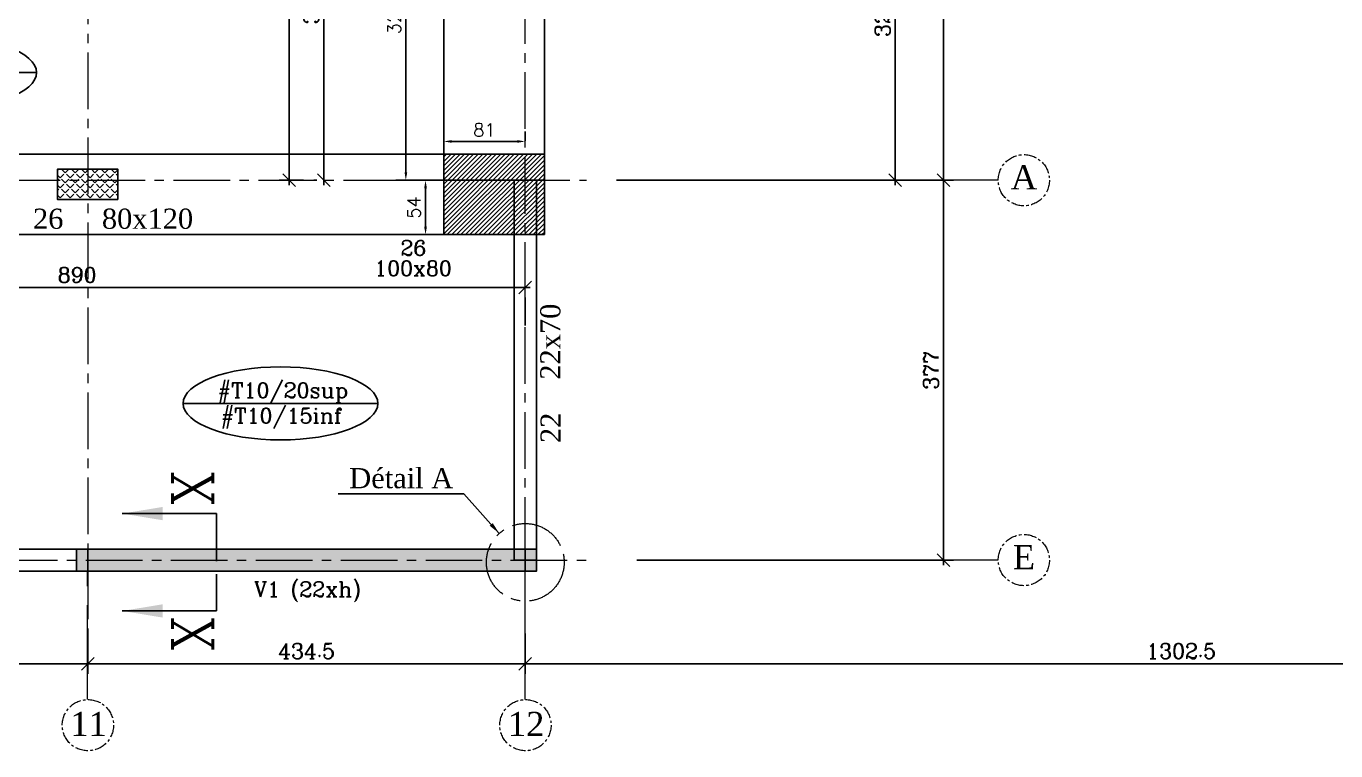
# Model space of a CAD drawing. Header units: millimetres. Extents: x -12479 to 5276, y -30 to 40263.
# Drawn here: x -2666 to -1366, y 31679 to 32398 of the extents above; entities that cross this region are included whole.
import ezdxf
from ezdxf.enums import TextEntityAlignment as Align

# ---------------------------------------------------------------- set-up
doc = ezdxf.new("R2010")
doc.units = ezdxf.units.MM
doc.linetypes.add('AXES', pattern=[2, 1.25, -0.25, 0.25, -0.25])
doc.linetypes.add('AXES2', pattern=[1.125, 0.75, -0.125, 0.125, -0.125])
for name, color, linetype in [('AXE REP7RE', 4, 'AXES'), ('AXES', 1, 'AXES2'), ('COFFRAGE', 2, 'Continuous'), ('COTATION', 1, 'Continuous'), ('DESIGNA ACIERS', 3, 'Continuous'), ('HACH', 1, 'Continuous'), ('HACHPOT', 2, 'Continuous'), ('POTEAU', 2, 'Continuous'), ('POTNAIS', 1, 'Continuous'), ('titre poteaux', 3, 'Continuous'), ('Titre poutre', 3, 'Continuous'), ('voile', 2, 'Continuous')]:
    doc.layers.add(name, color=color, linetype=linetype)
doc.layers.add('COTATIONS', color=1, linetype='Continuous', lineweight=25)
doc.styles.add('ROMANCSABA', font='romanc.shx')
doc.styles.add('ROMANTICSABA', font='romantic.ttf')
doc.styles.add('STANDSABA', font='romans.shx')
doc.dimstyles.new('COUPE', dxfattribs={"dimtxt": 13, "dimasz": 12, "dimexe": 5, "dimexo": 10, "dimgap": 1, "dimtad": 1, "dimdec": 1, "dimlfac": 0.4, "dimdsep": 46, "dimtxsty": 'STANDSABA', "dimcen": 2.5, "dimdle": 5, "dimclrd": 1, "dimclre": 1, "dimclrt": 3, "dimadec": 0, "dimazin": 0, "dimtfac": 1, "dimtdec": 1, "dimtmove": 0, "dimatfit": 3, "dimfxl": 0, "dimtvp": 1, "dimtolj": 1, "dimtzin": 0, "dimarcsym": 0})
doc.dimstyles.new('DETAIL', dxfattribs={"dimtxt": 15, "dimasz": 40, "dimexe": 10, "dimexo": 10, "dimgap": 10, "dimtad": 1, "dimdec": 4, "dimdsep": 46, "dimtxsty": 'STANDSABA', "dimcen": 2.5, "dimdle": 5, "dimclrd": 1, "dimclre": 1, "dimclrt": 3, "dimadec": 0, "dimazin": 0, "dimtfac": 1, "dimtdec": 4, "dimtmove": 0, "dimatfit": 3, "dimfxl": 0, "dimtvp": 1, "dimtolj": 1, "dimtzin": 0, "dimarcsym": 0})
doc.dimstyles.new('GENERALE', dxfattribs={"dimtxt": 15, "dimasz": 12.5, "dimexe": 10, "dimexo": 50, "dimgap": 5, "dimtad": 1, "dimdec": 1, "dimrnd": 0.5, "dimdsep": 46, "dimtxsty": 'ROMANCSABA', "dimblk1": 'OBLIQUE', "dimblk2": 'OBLIQUE', "dimsah": 1, "dimcen": 2.5, "dimdle": 5, "dimclrd": 1, "dimclre": 1, "dimclrt": 3, "dimadec": 0, "dimazin": 0, "dimtfac": 1, "dimtdec": 1, "dimtmove": 0, "dimatfit": 3, "dimldrblk": 'OBLIQUE', "dimfxl": 0, "dimtvp": 1, "dimtolj": 1, "dimtzin": 0, "dimarcsym": 0})
doc.dimstyles.new('POTEAUX', dxfattribs={"dimtxt": 13, "dimasz": 8, "dimexe": 10, "dimexo": 20, "dimgap": 5, "dimtad": 1, "dimdec": 1, "dimrnd": 0.5, "dimdsep": 46, "dimtxsty": 'STANDSABA', "dimcen": 2.5, "dimdle": 5, "dimclrd": 1, "dimclre": 1, "dimclrt": 3, "dimadec": 0, "dimazin": 0, "dimtfac": 1, "dimtdec": 1, "dimtmove": 0, "dimatfit": 3, "dimfxl": 0, "dimtvp": 1, "dimtolj": 1, "dimtzin": 0, "dimarcsym": 0})

# ---------------------------------------------------------------- blocks, each defined once
blk = doc.blocks.new('_Oblique')
at = {"color": 0, "linetype": 'ByBlock', "lineweight": -2}
blk.add_line((-0.5, -0.5), (0.5, 0.5), dxfattribs=at)
blk = doc.blocks.new('*D12')
at = {"layer": 'COTATIONS', "color": 1, "linetype": 'ByBlock', "lineweight": -2}
for p, q in [((-1755.3, 32892.9), (-1755.3, 32240.2)), ((-1795.1, 32887.9), (-1745.3, 32887.9)), ((-2059.8, 32245.2), (-1745.3, 32245.2))]:
    blk.add_line(p, q, dxfattribs=at)
at = {"layer": 'Defpoints', "color": 0, "linetype": 'ByBlock'}
for p in [(-1845.1, 32887.9), (-2109.8, 32245.2, 0.4), (-1755.3, 32245.2)]:
    blk.add_point(p, dxfattribs=at)
at = {"layer": 'COTATIONS', "color": 1, "linetype": 'ByBlock', "lineweight": -2, "xscale": 12.5, "yscale": 12.5, "zscale": 12.5}
for p, rotation in [((-1755.3, 32887.9), 90), ((-1755.3, 32245.2), 270)]:
    blk.add_blockref('_Oblique', p, dxfattribs=dict(at, rotation=rotation))
at = {"layer": 'COTATIONS', "color": 3, "linetype": 'ByBlock', "insert": (-1767.8, 32566.6), "char_height": 15, "attachment_point": 5, "rotation": 90, "style": 'ROMANCSABA'}
blk.add_mtext('\\A1;643', dxfattribs=at)
blk = doc.blocks.new('*D13')
at = {"layer": 'COTATIONS', "color": 1, "linetype": 'ByBlock', "lineweight": -2}
for p, q in [((-2059.8, 32245.2), (-1745.3, 32245.2)), ((-1755.3, 32250.2), (-1755.3, 31862.9)), ((-2059.8, 31867.9), (-1745.3, 31867.9))]:
    blk.add_line(p, q, dxfattribs=at)
at = {"layer": 'Defpoints', "color": 0, "linetype": 'ByBlock'}
for p in [(-2109.8, 32245.2, 0.4), (-2109.8, 31867.9), (-1755.3, 31867.9)]:
    blk.add_point(p, dxfattribs=at)
at = {"layer": 'COTATIONS', "color": 1, "linetype": 'ByBlock', "lineweight": -2, "xscale": 12.5, "yscale": 12.5, "zscale": 12.5}
for p, rotation in [((-1755.3, 32245.2), 90), ((-1755.3, 31867.9), 270)]:
    blk.add_blockref('_Oblique', p, dxfattribs=dict(at, rotation=rotation))
at = {"layer": 'COTATIONS', "color": 3, "linetype": 'ByBlock', "insert": (-1767.8, 32056.6), "char_height": 15, "attachment_point": 5, "rotation": 90, "style": 'ROMANCSABA'}
blk.add_mtext('\\A1;377', dxfattribs=at)
blk = doc.blocks.new('*D14')
at = {"layer": 'COTATIONS', "color": 1, "linetype": 'ByBlock', "lineweight": -2}
for p, q in [((-2377.6, 32592.9), (-2380.6, 32592.9)), ((-2370.6, 32240.2), (-2370.6, 32597.9)), ((-2377.6, 32245.2), (-2380.6, 32245.2))]:
    blk.add_line(p, q, dxfattribs=at)
at = {"layer": 'Defpoints', "color": 0, "linetype": 'ByBlock'}
for p in [(-2370.6, 32592.9), (-2327.6, 32592.9, 0.4), (-2327.6, 32245.2, 0.4)]:
    blk.add_point(p, dxfattribs=at)
at = {"layer": 'COTATIONS', "color": 1, "linetype": 'ByBlock', "lineweight": -2, "xscale": 12.5, "yscale": 12.5, "zscale": 12.5}
for p, rotation in [((-2370.6, 32592.9), 90), ((-2370.6, 32245.2), 270)]:
    blk.add_blockref('_Oblique', p, dxfattribs=dict(at, rotation=rotation))
at = {"layer": 'COTATIONS', "color": 3, "linetype": 'ByBlock', "insert": (-2383.1, 32419.1), "char_height": 15, "attachment_point": 5, "rotation": 90, "style": 'ROMANCSABA'}
blk.add_mtext('\\A1;348', dxfattribs=at)
blk = doc.blocks.new('*D19')
at = {"layer": 'COTATIONS', "color": 1, "linetype": 'ByBlock', "lineweight": -2}
for p, q in [((-2605.2, 31793.6), (-2605.2, 31755.2)), ((-2170.7, 31793.6), (-2170.7, 31755.2)), ((-2165.7, 31765.2), (-2610.2, 31765.2))]:
    blk.add_line(p, q, dxfattribs=at)
at = {"layer": 'Defpoints', "color": 0, "linetype": 'ByBlock'}
for p in [(-2605.2, 31843.6, 0.7), (-2170.7, 31843.6, 0.4), (-2605.2, 31765.2)]:
    blk.add_point(p, dxfattribs=at)
at = {"layer": 'COTATIONS', "color": 1, "linetype": 'ByBlock', "lineweight": -2, "xscale": 12.5, "yscale": 12.5, "zscale": 12.5, "rotation": 180}
blk.add_blockref('_Oblique', (-2605.2, 31765.2), dxfattribs=at)
at = {"layer": 'COTATIONS', "color": 1, "linetype": 'ByBlock', "lineweight": -2, "xscale": 12.5, "yscale": 12.5, "zscale": 12.5}
blk.add_blockref('_Oblique', (-2170.7, 31765.2), dxfattribs=at)
at = {"layer": 'COTATIONS', "color": 3, "linetype": 'ByBlock', "insert": (-2387.9, 31777.7), "char_height": 15, "attachment_point": 5, "style": 'ROMANCSABA'}
blk.add_mtext('\\A1;434.5', dxfattribs=at)
blk = doc.blocks.new('*D20')
at = {"layer": 'COTATIONS', "color": 1, "linetype": 'ByBlock', "lineweight": -2}
for p, q in [((-3060.7, 31785.1), (-3060.7, 31755.2)), ((-2605.2, 31793.6), (-2605.2, 31755.2)), ((-2600.2, 31765.2), (-3065.7, 31765.2))]:
    blk.add_line(p, q, dxfattribs=at)
at = {"layer": 'Defpoints', "color": 0, "linetype": 'ByBlock'}
for p in [(-2605.2, 31843.6, 0.7), (-3060.7, 31835.1, 0.4), (-3060.7, 31765.2)]:
    blk.add_point(p, dxfattribs=at)
at = {"layer": 'COTATIONS', "color": 1, "linetype": 'ByBlock', "lineweight": -2, "xscale": 12.5, "yscale": 12.5, "zscale": 12.5, "rotation": 180}
blk.add_blockref('_Oblique', (-3060.7, 31765.2), dxfattribs=at)
at = {"layer": 'COTATIONS', "color": 1, "linetype": 'ByBlock', "lineweight": -2, "xscale": 12.5, "yscale": 12.5, "zscale": 12.5}
blk.add_blockref('_Oblique', (-2605.2, 31765.2), dxfattribs=at)
at = {"layer": 'COTATIONS', "color": 3, "linetype": 'ByBlock', "insert": (-2832.9, 31777.7), "char_height": 15, "attachment_point": 5, "style": 'ROMANCSABA'}
blk.add_mtext('\\A1;455.5', dxfattribs=at)
blk = doc.blocks.new('*D49')
at = {"layer": 'COTATIONS', "color": 1, "linetype": 'ByBlock', "lineweight": -2}
for p, q in [((-1854.9, 32568.1), (-1793.3, 32568.1)), ((-1803.3, 32573.1), (-1803.3, 32240.2)), ((-2080.1, 32245.2), (-1793.3, 32245.2))]:
    blk.add_line(p, q, dxfattribs=at)
at = {"layer": 'Defpoints', "color": 0, "linetype": 'ByBlock'}
for p in [(-1904.9, 32568.1, 0.8), (-2130.1, 32245.2), (-1803.3, 32245.2)]:
    blk.add_point(p, dxfattribs=at)
at = {"layer": 'COTATIONS', "color": 1, "linetype": 'ByBlock', "lineweight": -2, "xscale": 12.5, "yscale": 12.5, "zscale": 12.5}
for p, rotation in [((-1803.3, 32568.1), 90), ((-1803.3, 32245.2), 270)]:
    blk.add_blockref('_Oblique', p, dxfattribs=dict(at, rotation=rotation))
at = {"layer": 'COTATIONS', "color": 3, "linetype": 'ByBlock', "insert": (-1815.8, 32406.7), "char_height": 15, "attachment_point": 5, "rotation": 90, "style": 'ROMANCSABA'}
blk.add_mtext('\\A1;323', dxfattribs=at)
blk = doc.blocks.new('*D50')
at = {"layer": 'COTATIONS', "color": 1, "linetype": 'ByBlock', "lineweight": -2}
for p, q in [((-2165.7, 32138.7), (-3065.7, 32138.7)), ((-3060.7, 32107.6), (-3060.7, 32128.7)), ((-2170.7, 32100.9), (-2170.7, 32128.7))]:
    blk.add_line(p, q, dxfattribs=at)
at = {"layer": 'Defpoints', "color": 0, "linetype": 'ByBlock'}
for p in [(-3060.7, 32157.6, 0.2), (-2170.7, 32150.9, 0.2), (-3060.7, 32138.7)]:
    blk.add_point(p, dxfattribs=at)
at = {"layer": 'COTATIONS', "color": 1, "linetype": 'ByBlock', "lineweight": -2, "xscale": 12.5, "yscale": 12.5, "zscale": 12.5, "rotation": 180}
blk.add_blockref('_Oblique', (-3060.7, 32138.7), dxfattribs=at)
at = {"layer": 'COTATIONS', "color": 1, "linetype": 'ByBlock', "lineweight": -2, "xscale": 12.5, "yscale": 12.5, "zscale": 12.5}
blk.add_blockref('_Oblique', (-2170.7, 32138.7), dxfattribs=at)
at = {"layer": 'COTATIONS', "color": 3, "linetype": 'ByBlock', "insert": (-2615.7, 32151.2), "char_height": 15, "attachment_point": 5, "style": 'ROMANCSABA'}
blk.add_mtext('\\A1;890', dxfattribs=at)
blk = doc.blocks.new('*D87')
at = {"layer": 'COTATIONS', "color": 1, "linetype": 'ByBlock', "lineweight": -2}
for p, q in [((-2390.8, 32995.7), (-2415.1, 32995.7)), ((-2405.1, 33000.7), (-2405.1, 32240.2)), ((-2390.8, 32245.2), (-2415.1, 32245.2))]:
    blk.add_line(p, q, dxfattribs=at)
at = {"layer": 'Defpoints', "color": 0, "linetype": 'ByBlock'}
for p in [(-2340.8, 32995.7, 0.4), (-2405.1, 32245.2), (-2340.8, 32245.2, 0.4)]:
    blk.add_point(p, dxfattribs=at)
at = {"layer": 'COTATIONS', "color": 1, "linetype": 'ByBlock', "lineweight": -2, "xscale": 12.5, "yscale": 12.5, "zscale": 12.5}
for p, rotation in [((-2405.1, 32995.7), 90), ((-2405.1, 32245.2), 270)]:
    blk.add_blockref('_Oblique', p, dxfattribs=dict(at, rotation=rotation))
at = {"layer": 'COTATIONS', "color": 3, "linetype": 'ByBlock', "insert": (-2417.6, 32620.4), "char_height": 15, "attachment_point": 5, "rotation": 90, "style": 'ROMANCSABA'}
blk.add_mtext('\\A1;750.5', dxfattribs=at)
blk = doc.blocks.new('*D93')
at = {"layer": 'COTATIONS', "color": 1, "linetype": 'ByBlock', "lineweight": -2}
for p, q in [((-868.1, 31800.8), (-868.1, 31755.2)), ((-2170.7, 31795.1), (-2170.7, 31755.2)), ((-2175.7, 31765.2), (-863.1, 31765.2))]:
    blk.add_line(p, q, dxfattribs=at)
at = {"layer": 'Defpoints', "color": 0, "linetype": 'ByBlock'}
for p in [(-868.1, 31850.8), (-2170.7, 31845.1, 0.4), (-868.1, 31765.2)]:
    blk.add_point(p, dxfattribs=at)
at = {"layer": 'COTATIONS', "color": 1, "linetype": 'ByBlock', "lineweight": -2, "xscale": 12.5, "yscale": 12.5, "zscale": 12.5, "rotation": 180}
blk.add_blockref('_Oblique', (-2170.7, 31765.2), dxfattribs=at)
at = {"layer": 'COTATIONS', "color": 1, "linetype": 'ByBlock', "lineweight": -2, "xscale": 12.5, "yscale": 12.5, "zscale": 12.5}
blk.add_blockref('_Oblique', (-868.1, 31765.2), dxfattribs=at)
at = {"layer": 'COTATIONS', "color": 3, "linetype": 'ByBlock', "insert": (-1519.4, 31777.7), "char_height": 15, "attachment_point": 5, "style": 'ROMANCSABA'}
blk.add_mtext('\\A1;1302.5', dxfattribs=at)
blk = doc.blocks.new('*D182')
at = {"layer": 'COTATIONS', "color": 1, "linetype": 'ByBlock', "lineweight": -2}
for p, q in [((-2251.7, 32284.3), (-2251.7, 32293.7)), ((-2170.7, 32284.3), (-2170.7, 32293.7)), ((-2243.7, 32283.7), (-2178.7, 32283.7))]:
    blk.add_line(p, q, dxfattribs=at)
at = {"layer": 'COTATIONS', "color": 1, "linetype": 'ByBlock'}
for points in [[(-2243.7, 32285.1), (-2243.7, 32282.4), (-2251.7, 32283.7)], [(-2178.7, 32285.1), (-2178.7, 32282.4), (-2170.7, 32283.7)]]:
    blk.add_solid(points, dxfattribs=at)
at = {"layer": 'Defpoints', "color": 0, "linetype": 'ByBlock'}
for p in [(-2170.7, 32283.7), (-2251.7, 32264.3), (-2170.7, 32264.3, 0.2)]:
    blk.add_point(p, dxfattribs=at)
at = {"layer": 'COTATIONS', "color": 3, "linetype": 'ByBlock', "insert": (-2211.2, 32295.2), "char_height": 13, "attachment_point": 5, "style": 'STANDSABA'}
blk.add_mtext('\\A1;81', dxfattribs=at)
blk = doc.blocks.new('*D183')
at = {"layer": 'COTATIONS', "color": 1, "linetype": 'ByBlock', "lineweight": -2}
for p, q in [((-2256.7, 32245.2), (-2279.7, 32245.2)), ((-2269.7, 32237.2), (-2269.7, 32199.2)), ((-2256.7, 32191.2), (-2279.7, 32191.2))]:
    blk.add_line(p, q, dxfattribs=at)
at = {"layer": 'COTATIONS', "color": 1, "linetype": 'ByBlock'}
for points in [[(-2271.1, 32237.2), (-2268.4, 32237.2), (-2269.7, 32245.2)], [(-2271.1, 32199.2), (-2268.4, 32199.2), (-2269.7, 32191.2)]]:
    blk.add_solid(points, dxfattribs=at)
at = {"layer": 'Defpoints', "color": 0, "linetype": 'ByBlock'}
for p in [(-2236.7, 32245.2), (-2269.7, 32191.2), (-2236.7, 32191.2)]:
    blk.add_point(p, dxfattribs=at)
at = {"layer": 'COTATIONS', "color": 3, "linetype": 'ByBlock', "insert": (-2281.2, 32218.2), "char_height": 13, "attachment_point": 5, "rotation": 90, "style": 'STANDSABA'}
blk.add_mtext('\\A1;54', dxfattribs=at)
blk = doc.blocks.new('*D216')
at = {"layer": 'COTATIONS', "color": 1, "linetype": 'ByBlock', "lineweight": -2}
for p, q in [((-2177.7, 32568.3), (-2299.3, 32568.3)), ((-2289.3, 32560.3), (-2289.3, 32253.2)), ((-2183.9, 32245.2), (-2299.3, 32245.2))]:
    blk.add_line(p, q, dxfattribs=at)
at = {"layer": 'COTATIONS', "color": 1, "linetype": 'ByBlock'}
for points in [[(-2290.6, 32560.3), (-2287.9, 32560.3), (-2289.3, 32568.3)], [(-2290.6, 32253.2), (-2287.9, 32253.2), (-2289.3, 32245.2)]]:
    blk.add_solid(points, dxfattribs=at)
at = {"layer": 'Defpoints', "color": 0, "linetype": 'ByBlock'}
for p in [(-2157.7, 32568.3), (-2289.3, 32245.2), (-2163.9, 32245.2, 0.4)]:
    blk.add_point(p, dxfattribs=at)
at = {"layer": 'COTATIONS', "color": 3, "linetype": 'ByBlock', "insert": (-2300.8, 32406.8), "char_height": 13, "attachment_point": 5, "rotation": 90, "style": 'STANDSABA'}
blk.add_mtext('\\A1;323', dxfattribs=at)

msp = doc.modelspace()

# ---------------------------------------------------------------- hatches: boundary and pattern name
at = {"layer": 'HACH', "linetype": 'ByBlock'}
h = msp.add_hatch(dxfattribs=at)
h.set_pattern_fill('ANGLE', color=256, angle=45)
h.set_pattern_definition([(45, (0, 0), (-4.9391409, 4.9391409), [5.08, -1.905]), (135, (0, 0), (-4.9391409, -4.9391409), [5.08, -1.905])])
h.paths.add_polyline_path([(-2575.21, 32226.19), (-2575.21, 32256.19), (-2635.21, 32256.19), (-2635.21, 32226.19)])
h = msp.add_hatch(color=252, dxfattribs=at)
h.dxf.hatch_style = 1
h.paths.add_polyline_path([(-2616.35, 31856.94), (-2159.68, 31856.94), (-2159.68, 31878.94), (-2616.35, 31878.94)])
at = {"layer": 'HACHPOT', "linetype": 'ByBlock'}
h = msp.add_hatch(dxfattribs=at)
h.set_pattern_fill('ANSI31', color=256)
h.paths.add_polyline_path([(-2151.68, 32191.19), (-2151.68, 32271.19), (-2251.68, 32271.19), (-2251.68, 32191.19)])
h = msp.add_hatch(dxfattribs=at)
h.set_pattern_fill('ANSI31', color=256)
h.paths.add_polyline_path([(-2151.68, 32191.19), (-2151.68, 32271.19), (-2251.68, 32271.19), (-2251.68, 32191.19)])

# ---------------------------------------------------------------- linework, layer by layer
at = {"layer": 'AXE REP7RE', "lineweight": 0, "ltscale": 75}
for p, q in [((-1701.02, 32245.19), (-1857.02, 32245.19)), ((-1701.02, 31867.94), (-1766.47, 31867.94)), ((-2605.35, 31729.63), (-2605.35, 31856.94)), ((-2170.67, 31729.63), (-2170.67, 31856.94))]:
    msp.add_line(p, q, dxfattribs=at)
at = {"layer": 'AXE REP7RE', "lineweight": 0, "ltscale": 10}
for centre in [(-1675.59, 32245.22), (-1675.59, 31868.13), (-2605.01, 31704.2), (-2170.52, 31704.2)]:
    msp.add_circle(centre, 25.43, dxfattribs=at)
at = {"layer": 'AXES', "lineweight": 0, "ltscale": 75}
for p, q in [((-2605.16, 33468.85, 0.7), (-2605.16, 31793.15, 0.7)), ((-2170.68, 31790.07, 0.38), (-2170.68, 33452.28, -0.29)), ((-3110.7, 32245.19, 0.38), (-2109.85, 32245.19, 0.38)), ((-5138.33, 31867.94), (-2109.85, 31867.94))]:
    msp.add_line(p, q, dxfattribs=at)
msp.add_circle((-2170.68, 31865.86, -0.03), 38.58, dxfattribs=at)
at = {"layer": 'COFFRAGE'}
for p, q in [((-2251.68, 32995.69), (-2251.68, 32245.19)), ((-2151.68, 32245.19), (-2151.68, 32995.69)), ((-2251.68, 32245.19), (-2151.68, 32245.19))]:
    msp.add_line(p, q, dxfattribs=at)
for points in [[(-3060.68, 32191.19), (-2251.68, 32191.19), (-2251.68, 32271.19), (-3060.68, 32271.19), (-3060.68, 32191.19)], [(-2159.68, 31867.94), (-2159.68, 32245.19), (-2181.68, 32245.19), (-2181.68, 31867.94), (-2159.68, 31867.94)], [(-3060.68, 31856.94), (-2605.18, 31856.94), (-2605.18, 31878.94), (-3060.68, 31878.94), (-3060.68, 31856.94)], [(-2605.18, 31856.94), (-2170.68, 31856.94), (-2170.68, 31878.94), (-2605.18, 31878.94), (-2605.18, 31856.94)]]:
    msp.add_lwpolyline(points, close=True, dxfattribs=at)
at = {"layer": 'DESIGNA ACIERS', "color": 3}
for p, q in [((-2849.42, 32352.14), (-2656.04, 32352.14)), ((-2510.42, 32023.66), (-2317.03, 32023.66))]:
    msp.add_line(p, q, dxfattribs=at)
for centre in [(-2752.73, 32352.14), (-2413.73, 32023.66)]:
    msp.add_ellipse(centre, major_axis=(-96.69, 0), ratio=0.3747251, dxfattribs=at)
at = {"layer": 'POTEAU'}
msp.add_lwpolyline([(-2151.68, 32191.19), (-2151.68, 32271.19), (-2251.68, 32271.19), (-2251.68, 32191.19), (-2151.68, 32191.19)], close=True, dxfattribs=at)
at = {"layer": 'POTNAIS'}
msp.add_lwpolyline([(-2575.21, 32226.19), (-2575.21, 32256.19), (-2635.21, 32256.19), (-2635.21, 32226.19), (-2575.21, 32226.19)], close=True, dxfattribs=at)
at = {"layer": 'voile', "linetype": 'ByBlock'}
msp.add_lwpolyline([(-2616.35, 31856.94), (-2159.68, 31856.94), (-2159.68, 31878.94), (-2616.35, 31878.94)], close=True, dxfattribs=at)

# ---------------------------------------------------------------- texts
at = {"layer": 'AXE REP7RE', "style": 'ROMANTICSABA'}
for s, p in [('A', (-1675.49, 32236.11)), ('E', (-1675.49, 31859.02)), ('11', (-2604.32, 31693.42)), ('12', (-2169.83, 31693.42))]:
    msp.add_text(s, height=24, dxfattribs=at).set_placement(p, align=Align.CENTER)
at = {"layer": 'COFFRAGE', "color": 3, "style": 'ROMANCSABA'}
for p in [(-2480.88, 31939.22), (-2480.88, 31794.63)]:
    msp.add_text('X', height=40, rotation=90, dxfattribs=at).set_placement(p, align=Align.CENTER)
at = {"layer": 'DESIGNA ACIERS', "color": 3, "style": 'ROMANCSABA'}
for s, p in [('#T10/20sup', (-2411.26, 32044.16)), ('#T10/15inf', (-2412.68, 32018.89))]:
    msp.add_text(s, height=15, dxfattribs=at).set_placement(p, align=Align.TOP_CENTER)
at = {"layer": 'DESIGNA ACIERS', "style": 'ROMANTICSABA'}
msp.add_text('Détail A', height=20, dxfattribs=at).set_placement((-2293.86, 31939.45, -0.03), align=Align.CENTER)
at = {"layer": 'titre poteaux', "style": 'ROMANCSABA'}
msp.add_text('26', height=15, dxfattribs=at).set_placement((-2281.84, 32170.48), align=Align.CENTER)
for s, p in [('100x80', (-2282.17, 32165.27)), ('V1 (22xh)', (-2386.68, 31846.54, -0.03))]:
    msp.add_text(s, height=15, dxfattribs=at).set_placement(p, align=Align.TOP_CENTER)
at = {"layer": 'Titre poutre', "style": 'ROMANTICSABA'}
for s, p in [('26', (-2644.45, 32197)), ('80x120', (-2545.81, 32197.03))]:
    msp.add_text(s, height=20, dxfattribs=at).set_placement(p, align=Align.CENTER)
for s, p in [('22x70', (-2135.84, 32084.92)), ('22', (-2135.53, 31999.4))]:
    msp.add_text(s, height=20, rotation=90, dxfattribs=at).set_placement(p, align=Align.CENTER)

# ---------------------------------------------------------------- dimensions: what is measured, and where the dimension line sits
at = {"layer": 'COTATIONS', "linetype": 'ByBlock'}
for base, p1, p2, dimstyle, picture, middle in [((-2405.12, 32245.19), (-2340.79, 32995.69, 0.38), (-2340.79, 32245.19, 0.38), 'GENERALE', '*D87', (-2417.62, 32620.44)), ((-2370.58987234, 32592.94169557), (-2327.57457837, 32245.19169557, 0.3786082), (-2327.57457837, 32592.94169557, 0.3786082), 'GENERALE', '*D14', (-2383.08987234, 32419.06669557)), ((-2269.72, 32191.19), (-2236.72, 32245.19), (-2236.72, 32191.19), 'POTEAUX', '*D183', (-2281.22, 32218.19))]:
    dim = msp.add_linear_dim(base=base, p1=p1, p2=p2, angle=90, dimstyle=dimstyle, dxfattribs=at)
    dim.commit()
    dim.dimension.update_dxf_attribs({"geometry": picture, "text_midpoint": middle})
for base, p1, p2, dimstyle, picture, middle in [((-1755.2913, 32245.1917), (-1845.0843, 32887.9418), (-2109.8459, 32245.1917, 0.3786), 'GENERALE', '*D12', (-1767.7913, 32566.5667)), ((-2289.26, 32245.19), (-2157.68, 32568.32), (-2163.94, 32245.19, 0.38), 'POTEAUX', '*D216', (-2300.76, 32406.75)), ((-1803.34, 32245.19), (-1904.93, 32568.13, 0.79), (-2130.08, 32245.19), 'GENERALE', '*D49', (-1815.84, 32406.66)), ((-1755.29127007, 31867.94169557), (-2109.84593352, 32245.19169557, 0.3786082), (-2109.84593352, 31867.94169557), 'GENERALE', '*D13', (-1767.79127007, 32056.56669557))]:
    dim = msp.add_linear_dim(base=base, p1=p1, p2=p2, angle=90, dimstyle=dimstyle, override={"dimtmove": 1}, dxfattribs=at)
    dim.commit()
    dim.dimension.update_dxf_attribs({"geometry": picture, "text_midpoint": middle})
for base, p1, p2, dimstyle, picture, middle in [((-2170.68, 32283.74), (-2251.68, 32264.27), (-2170.68, 32264.27, 0.19), 'POTEAUX', '*D182', (-2211.18, 32295.24)), ((-868.06, 31765.21), (-2170.68, 31845.12, 0.36), (-868.06, 31850.8), 'GENERALE', '*D93', (-1519.37, 31777.71)), ((-2605.16, 31765.21), (-2170.68, 31843.57, 0.36), (-2605.16, 31843.57, 0.7), 'GENERALE', '*D19', (-2387.92, 31777.71))]:
    dim = msp.add_linear_dim(base=base, p1=p1, p2=p2, dimstyle=dimstyle, dxfattribs=at)
    dim.commit()
    dim.dimension.update_dxf_attribs({"geometry": picture, "text_midpoint": middle})
for base, p1, p2, picture, middle in [((-3060.68, 32138.73), (-2170.68, 32150.92, 0.23), (-3060.68, 32157.55, 0.23), '*D50', (-2615.68, 32151.23)), ((-3060.68, 31765.21), (-2605.16, 31843.57, 0.7), (-3060.68, 31835.15, 0.36), '*D20', (-2832.92, 31777.71))]:
    dim = msp.add_linear_dim(base=base, p1=p1, p2=p2, dimstyle='GENERALE', override={"dimtmove": 1}, dxfattribs=at)
    dim.commit()
    dim.dimension.update_dxf_attribs({"geometry": picture, "text_midpoint": middle})

# ---------------------------------------------------------------- leaders
at = {"layer": 'COFFRAGE', "color": 1}
for points in [[(-2570.86, 31914.26), (-2477.47, 31914.26), (-2477.47, 31867.12)], [(-2570.86, 31817.62), (-2477.47, 31817.62), (-2477.47, 31854.28)]]:
    msp.add_leader(points, dimstyle='DETAIL', dxfattribs=at)
at = {"layer": 'COTATION'}
msp.add_leader([(-2196.45, 31894.57, -0.03), (-2231.83, 31933.82, -0.03), (-2356.55, 31933.82, -0.03)], dimstyle='COUPE', dxfattribs=at)

doc.saveas('drawing.dxf')
